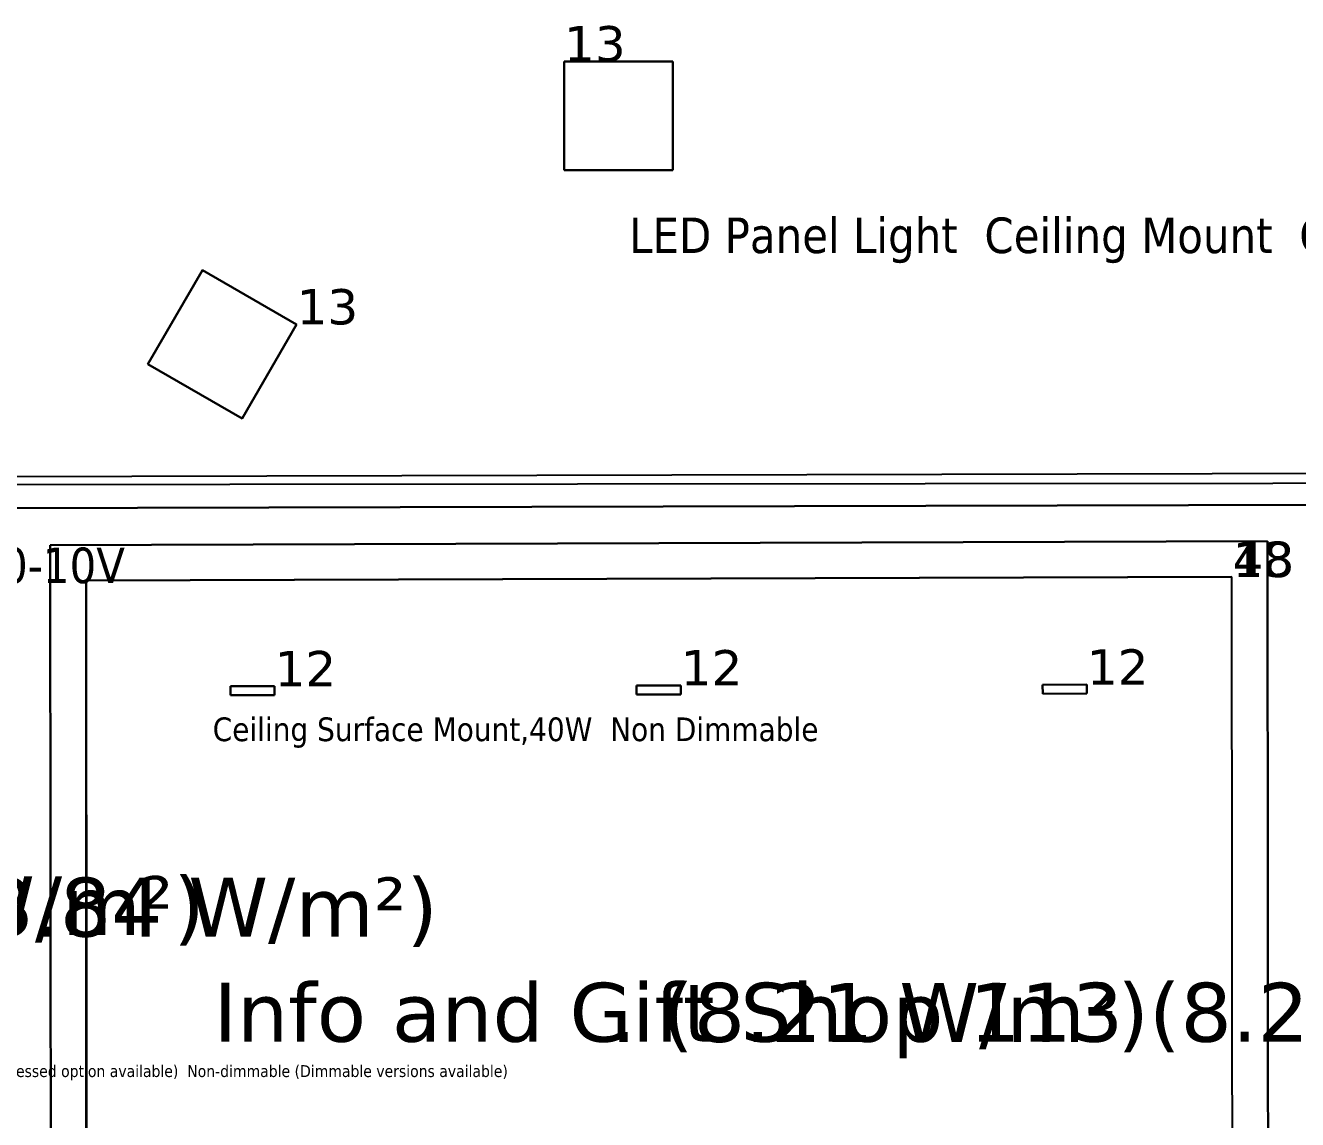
# Model space of a CAD drawing. Header units: inches. Extents: x 0 to 80, y -15 to 299.
# Drawn here: x 12.51 to 18.99, y -9.62 to -4.04 of the extents above; entities that cross this region are included whole.
import ezdxf

# ---------------------------------------------------------------- set-up
doc = ezdxf.new("R2010")
doc.units = ezdxf.units.IN
doc.header["$MEASUREMENT"] = 0
for name, color, linetype, true_color in [('DLX_BLD0_CALC', 3, 'Continuous', 0x00ff00), ('DLX_BLD0_CONT', 7, 'Continuous', 0x969696), ('DLX_BLD0_DESC', 7, 'Continuous', 0x969696), ('DLX_BLD0_LUM', 7, 'Continuous', 0xffd400), ('DLX_BLD0_LUMKEY_IDX', 7, 'Continuous', 0x969696), ('DLX_BLD0_RESKEY_IDX', 7, 'Continuous', 0x707070), ('DLX_BLD0_ROOF', 7, 'Continuous', 0x7f7f7f), ('DLX_BLD0_TXT', 7, 'Continuous', 0xaa00ff)]:
    doc.layers.add(name, color=color, linetype=linetype, true_color=true_color)
doc.styles.add('TableTextStyle', font='')
doc.styles.add('Tahoma AC-9A-79-64-AA-B0-6E-42-C4-5C-8C-13-97-E7-E2-2C', font='')
doc.styles.get('TableTextStyle').set_extended_font_data('VERDANA.TTF')
doc.styles.get('Tahoma AC-9A-79-64-AA-B0-6E-42-C4-5C-8C-13-97-E7-E2-2C').set_extended_font_data('Tahoma')

msp = doc.modelspace()

# ---------------------------------------------------------------- linework, layer by layer
at = {"layer": 'DLX_BLD0_CALC'}
for points in [[(8.2315, -6.3503, 0), (33.0004, -6.2882, 0)], [(8.2329, -6.384, 0), (33.0305, -6.3594, 0)], [(18.6544, -6.851, 0), (12.8161, -6.8701, 0)], [(18.6538, -6.8516, 0), (12.8169, -6.8707, 0)], [(18.6575, -10.3712, 0), (18.6538, -6.8516, 0)], [(18.6581, -10.3722, 0), (18.6544, -6.851, 0)], [(12.8161, -6.8701, 0), (12.8161, -11.6356, 0)], [(12.8169, -6.8707, 0), (12.8206, -11.635, 0)]]:
    msp.add_polyline3d(points, dxfattribs=at)
at = {"layer": 'DLX_BLD0_CONT'}
for points in [[(8.3918, -6.5103, 0), (33.1607, -6.4481, 0)], [(18.8359, -6.6688, 0), (12.6345, -6.6891, 0)], [(18.8399, -10.5497, 0), (18.8359, -6.6688, 0)], [(12.6345, -6.6891, 0), (12.6385, -11.8176, 0)]]:
    msp.add_polyline3d(points, dxfattribs=at)
at = {"layer": 'DLX_BLD0_LUM'}
for points in [[(15.2516, -4.7774, 0), (15.2516, -4.2234, 0)], [(15.2516, -4.2234, 0), (15.2516, -4.2234, 0)], [(15.2516, -4.2234, 0), (15.2516, -4.7774, 0)], [(15.2516, -4.2234, 0), (15.8056, -4.2234, 0)], [(15.8056, -4.2234, 0), (15.2516, -4.2234, 0)], [(15.2516, -4.2234, 0), (15.2516, -4.2234, 0)], [(15.8056, -4.2234, 0), (15.2516, -4.2234, 0)], [(15.2516, -4.2234, 0), (15.2516, -4.7774, 0)], [(15.2516, -4.7774, 0), (15.2516, -4.2234, 0)], [(15.2516, -4.2234, 0), (15.8056, -4.2234, 0)], [(15.8056, -4.2234, 0), (15.8056, -4.2234, 0)], [(15.8056, -4.2234, 0), (15.8056, -4.7774, 0)], [(15.8056, -4.7774, 0), (15.8056, -4.2234, 0)], [(15.8056, -4.2234, 0), (15.8056, -4.2234, 0)], [(15.8056, -4.7774, 0), (15.8056, -4.2234, 0)], [(15.8056, -4.2234, 0), (15.8056, -4.7774, 0)], [(15.8056, -4.7774, 0), (15.2516, -4.7774, 0)], [(15.2516, -4.7774, 0), (15.2516, -4.7774, 0)], [(15.2516, -4.7774, 0), (15.8056, -4.7774, 0)], [(15.2516, -4.7774, 0), (15.2516, -4.7774, 0)], [(15.2516, -4.7774, 0), (15.8056, -4.7774, 0)], [(15.8056, -4.7774, 0), (15.2516, -4.7774, 0)], [(15.8056, -4.7774, 0), (15.8056, -4.7774, 0)], [(15.8056, -4.7774, 0), (15.8056, -4.7774, 0)], [(13.1321, -5.7669, 0), (13.4091, -5.2871, 0)], [(13.4091, -5.2871, 0), (13.1321, -5.7669, 0)], [(13.4091, -5.2871, 0), (13.1321, -5.7669, 0)], [(13.1321, -5.7669, 0), (13.4091, -5.2871, 0)], [(13.4091, -5.2871, 0), (13.4091, -5.2871, 0)], [(13.4091, -5.2871, 0), (13.8889, -5.5641, 0)], [(13.8889, -5.5641, 0), (13.4091, -5.2871, 0)], [(13.4091, -5.2871, 0), (13.4091, -5.2871, 0)], [(13.8889, -5.5641, 0), (13.4091, -5.2871, 0)], [(13.4091, -5.2871, 0), (13.8889, -5.5641, 0)], [(13.8889, -5.5641, 0), (13.6119, -6.0439, 0)], [(13.6119, -6.0439, 0), (13.8889, -5.5641, 0)], [(13.6119, -6.0439, 0), (13.8889, -5.5641, 0)], [(13.8889, -5.5641, 0), (13.6119, -6.0439, 0)], [(13.8889, -5.5641, 0), (13.8889, -5.5641, 0)], [(13.8889, -5.5641, 0), (13.8889, -5.5641, 0)], [(13.1321, -5.7669, 0), (13.1321, -5.7669, 0)], [(13.6119, -6.0439, 0), (13.1321, -5.7669, 0)], [(13.1321, -5.7669, 0), (13.1321, -5.7669, 0)], [(13.1321, -5.7669, 0), (13.6119, -6.0439, 0)], [(13.1321, -5.7669, 0), (13.6119, -6.0439, 0)], [(13.6119, -6.0439, 0), (13.1321, -5.7669, 0)], [(13.6119, -6.0439, 0), (13.6119, -6.0439, 0)], [(13.6119, -6.0439, 0), (13.6119, -6.0439, 0)], [(13.5518, -7.4087, 0), (13.7768, -7.4082, 0)], [(13.7768, -7.4082, 0), (13.5518, -7.4087, 0)], [(13.7768, -7.4082, 0), (13.5518, -7.4087, 0)], [(13.5518, -7.4087, 0), (13.7768, -7.4082, 0)], [(13.5519, -7.4547, 0), (13.5518, -7.4087, 0)], [(13.5518, -7.4087, 0), (13.5518, -7.4087, 0)], [(13.5518, -7.4087, 0), (13.5519, -7.4547, 0)], [(13.5518, -7.4087, 0), (13.5518, -7.4087, 0)], [(13.5518, -7.4087, 0), (13.5519, -7.4547, 0)], [(13.5519, -7.4547, 0), (13.5518, -7.4087, 0)], [(13.7768, -7.4082, 0), (13.7769, -7.4542, 0)], [(13.7769, -7.4542, 0), (13.7768, -7.4082, 0)], [(13.7768, -7.4082, 0), (13.7768, -7.4082, 0)], [(13.7768, -7.4082, 0), (13.7768, -7.4082, 0)], [(13.7769, -7.4542, 0), (13.7768, -7.4082, 0)], [(13.7768, -7.4082, 0), (13.7769, -7.4542, 0)], [(15.621, -7.4045, 0), (15.846, -7.4041, 0)], [(15.846, -7.4041, 0), (15.621, -7.4045, 0)], [(15.846, -7.4041, 0), (15.621, -7.4045, 0)], [(15.621, -7.4045, 0), (15.846, -7.4041, 0)], [(15.6211, -7.4505, 0), (15.621, -7.4045, 0)], [(15.621, -7.4045, 0), (15.621, -7.4045, 0)], [(15.621, -7.4045, 0), (15.6211, -7.4505, 0)], [(15.621, -7.4045, 0), (15.621, -7.4045, 0)], [(15.621, -7.4045, 0), (15.6211, -7.4505, 0)], [(15.6211, -7.4505, 0), (15.621, -7.4045, 0)], [(15.8461, -7.4501, 0), (15.6211, -7.4505, 0)], [(15.6211, -7.4505, 0), (15.8461, -7.4501, 0)], [(15.6211, -7.4505, 0), (15.8461, -7.4501, 0)], [(15.8461, -7.4501, 0), (15.6211, -7.4505, 0)], [(15.6211, -7.4505, 0), (15.6211, -7.4505, 0)], [(15.6211, -7.4505, 0), (15.6211, -7.4505, 0)], [(15.846, -7.4041, 0), (15.8461, -7.4501, 0)], [(15.8461, -7.4501, 0), (15.846, -7.4041, 0)], [(15.846, -7.4041, 0), (15.846, -7.4041, 0)], [(15.846, -7.4041, 0), (15.846, -7.4041, 0)], [(15.8461, -7.4501, 0), (15.846, -7.4041, 0)], [(15.846, -7.4041, 0), (15.8461, -7.4501, 0)], [(15.8461, -7.4501, 0), (15.8461, -7.4501, 0)], [(15.8461, -7.4501, 0), (15.8461, -7.4501, 0)], [(17.6902, -7.4004, 0), (17.9152, -7.4, 0)], [(17.9152, -7.4, 0), (17.6902, -7.4004, 0)], [(17.9152, -7.4, 0), (17.6902, -7.4004, 0)], [(17.6902, -7.4004, 0), (17.9152, -7.4, 0)], [(17.6903, -7.4464, 0), (17.6902, -7.4004, 0)], [(17.6902, -7.4004, 0), (17.6902, -7.4004, 0)], [(17.6902, -7.4004, 0), (17.6903, -7.4464, 0)], [(17.6902, -7.4004, 0), (17.6902, -7.4004, 0)], [(17.6902, -7.4004, 0), (17.6903, -7.4464, 0)], [(17.6903, -7.4464, 0), (17.6902, -7.4004, 0)], [(17.9153, -7.446, 0), (17.6903, -7.4464, 0)], [(17.6903, -7.4464, 0), (17.9153, -7.446, 0)], [(17.6903, -7.4464, 0), (17.9153, -7.446, 0)], [(17.9153, -7.446, 0), (17.6903, -7.4464, 0)], [(17.6903, -7.4464, 0), (17.6903, -7.4464, 0)], [(17.6903, -7.4464, 0), (17.6903, -7.4464, 0)], [(17.9152, -7.4, 0), (17.9153, -7.446, 0)], [(17.9153, -7.446, 0), (17.9152, -7.4, 0)], [(17.9152, -7.4, 0), (17.9152, -7.4, 0)], [(17.9152, -7.4, 0), (17.9152, -7.4, 0)], [(17.9153, -7.446, 0), (17.9152, -7.4, 0)], [(17.9152, -7.4, 0), (17.9153, -7.446, 0)], [(17.9153, -7.446, 0), (17.9153, -7.446, 0)], [(17.9153, -7.446, 0), (17.9153, -7.446, 0)], [(13.7769, -7.4542, 0), (13.5519, -7.4547, 0)], [(13.5519, -7.4547, 0), (13.7769, -7.4542, 0)], [(13.5519, -7.4547, 0), (13.7769, -7.4542, 0)], [(13.7769, -7.4542, 0), (13.5519, -7.4547, 0)], [(13.5519, -7.4547, 0), (13.5519, -7.4547, 0)], [(13.5519, -7.4547, 0), (13.5519, -7.4547, 0)], [(13.7769, -7.4542, 0), (13.7769, -7.4542, 0)], [(13.7769, -7.4542, 0), (13.7769, -7.4542, 0)]]:
    msp.add_polyline3d(points, dxfattribs=at)
at = {"layer": 'DLX_BLD0_ROOF'}
for points in [[(8.3918, -6.5103, 0), (33.1607, -6.4481, 0)], [(33.1607, -6.4481, 0), (8.3918, -6.5103, 0)], [(18.8359, -6.6688, 0), (12.6345, -6.6891, 0)], [(12.6345, -6.6891, 0), (18.8359, -6.6688, 0)], [(18.8399, -10.5497, 0), (18.8359, -6.6688, 0)], [(18.8359, -6.6688, 0), (18.8399, -10.5497, 0)], [(12.6345, -6.6891, 0), (12.6385, -11.8176, 0)], [(12.6385, -11.8176, 0), (12.6345, -6.6891, 0)]]:
    msp.add_polyline3d(points, dxfattribs=at)

# ---------------------------------------------------------------- texts
at = {"layer": 'DLX_BLD0_DESC', "style": 'TableTextStyle'}
for s, p in [('Admin 119 (13.84 W/m²)', (9.5018, -8.6841)), ('. (13.86 W/m²)', (10.4182, -8.677)), ('Info and Gift Shop 113 (8.22 W/m²)', (13.4647, -9.22)), ('. (8.21 W/m²)', (15.4902, -9.221))]:
    msp.add_text(s, height=0.3, dxfattribs=at).set_placement(p)
at = {"layer": 'DLX_BLD0_LUMKEY_IDX', "style": 'TableTextStyle'}
for s, p in [('13', (15.2516, -4.2234)), ('13', (13.8889, -5.5641)), ('12', (13.7768, -7.4082)), ('12', (15.846, -7.4041)), ('12', (17.9152, -7.4))]:
    msp.add_text(s, height=0.18, dxfattribs=at).set_placement(p)
at = {"layer": 'DLX_BLD0_RESKEY_IDX', "style": 'TableTextStyle'}
for s, p in [('43', (18.6581, -6.851)), ('18', (18.6575, -6.8516))]:
    msp.add_text(s, height=0.18, dxfattribs=at).set_placement(p)
at = {"layer": 'DLX_BLD0_TXT', "style": 'Tahoma AC-9A-79-64-AA-B0-6E-42-C4-5C-8C-13-97-E7-E2-2C'}
for s, height, p in [('LED Panel Light^M^JCeiling Mount^M^JCompatible with dimmers^M^J', 0.1812, (15.5832, -5.2004)), ('LED Panel^M^JCeiling Surface Mount^M^J0-10V', 0.1812, (8.6884, -6.8827)), ('Ceiling Surface Mount,40W^M^JNon Dimmable^M^J^M^J', 0.1208, (13.4616, -7.6882)), ('Philips CorePro LED Panel 40W^M^JCeiling Surface Mount (Recessed option available)^M^JNon-dimmable (Dimmable versions available)^M^J', 0.0604, (10.349, -9.4002))]:
    msp.add_text(s, height=height, dxfattribs=at).set_placement(p)

doc.saveas('drawing.dxf')
